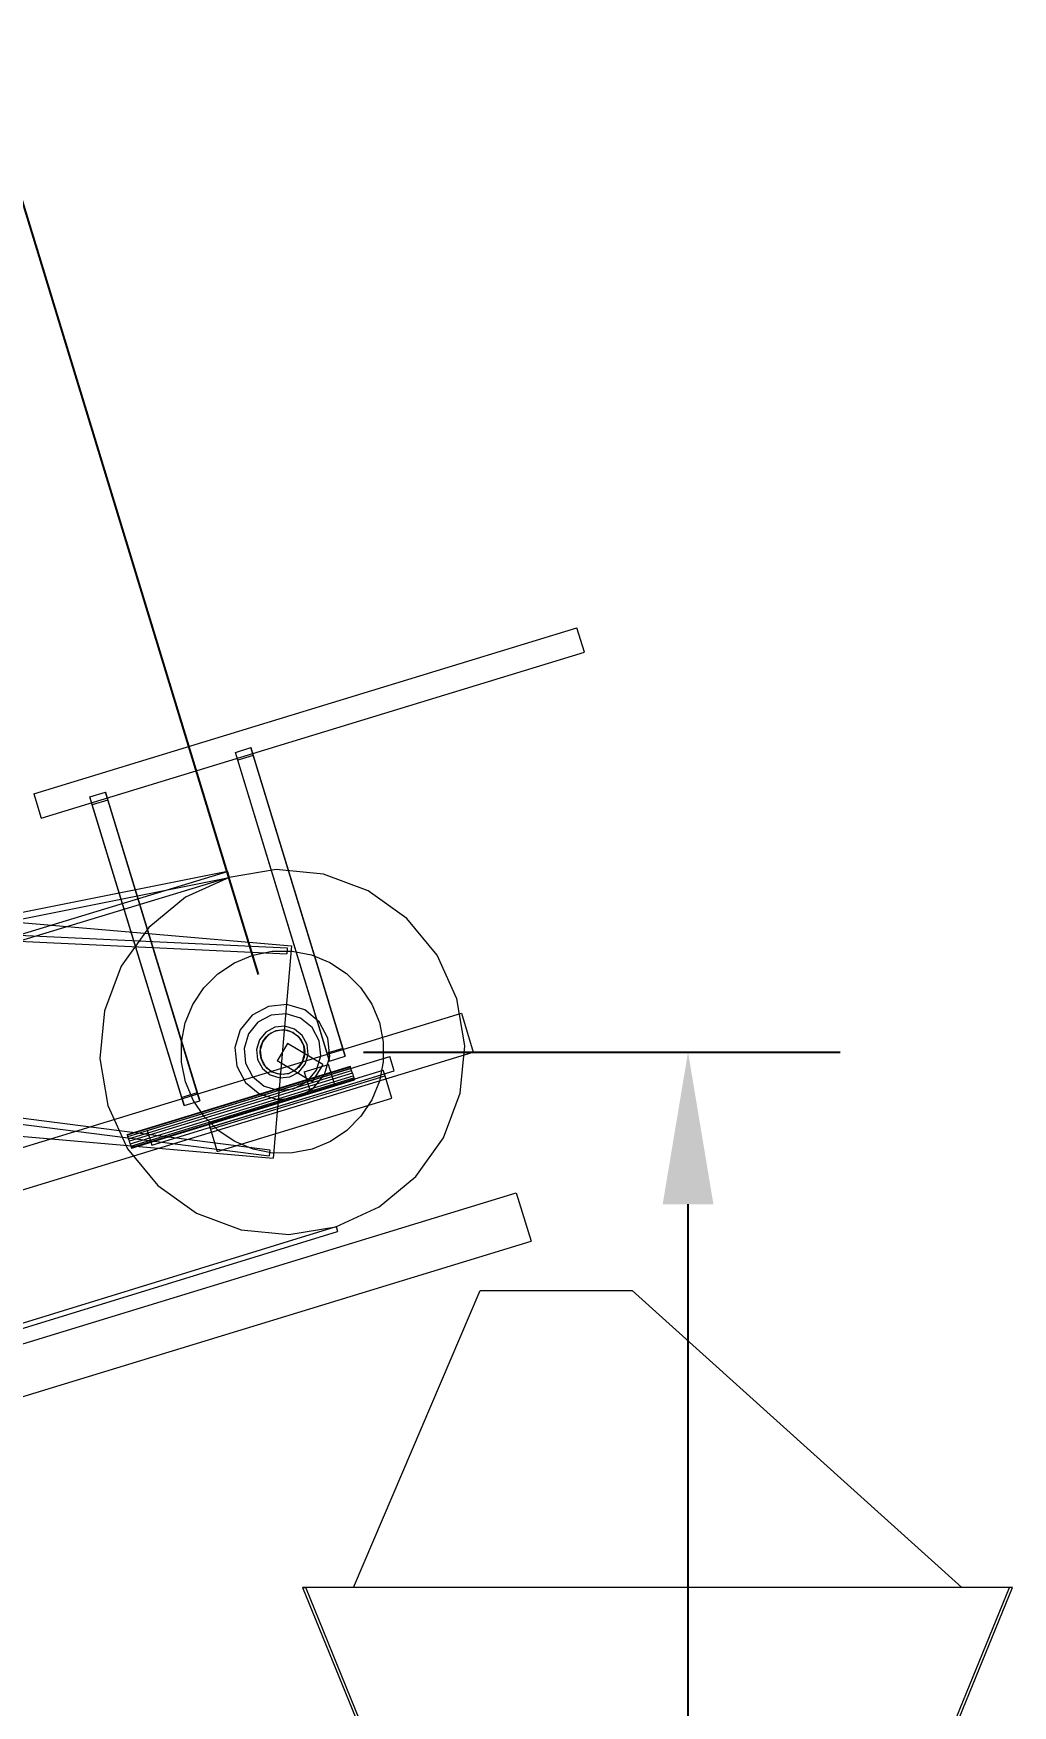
# Model space of a CAD drawing. Header units: millimetres. Extents: x -1970 to 59977, y -50268 to 6837.
# Drawn here: x 25113 to 26078, y 2551 to 4199 of the extents above; entities that cross this region are included whole.
import ezdxf

# ---------------------------------------------------------------- set-up
doc = ezdxf.new("R2010")
doc.units = ezdxf.units.MM
for name, color, linetype, lineweight in [('COTAS_P', 1, 'Continuous', 0), ('lateral_briquetadora', 7, 'Continuous', 0), ('lateral_C02', 7, 'Continuous', 0), ('lateral_C02-briq', 7, 'Continuous', 0)]:
    doc.layers.add(name, color=color, linetype=linetype, lineweight=lineweight)
doc.dimstyles.new('R19_100', dxfattribs={"dimtxt": 250, "dimasz": 150, "dimexe": 150, "dimexo": 80, "dimgap": 100, "dimtad": 1, "dimtih": 1, "dimtoh": 1, "dimdsep": 46, "dimcen": 0.09, "dimadec": 0, "dimazin": 0, "dimtfac": 1, "dimtdec": 4, "dimtofl": 0, "dimtmove": 0, "dimatfit": 3, "dimfxl": 1, "dimtolj": 1, "dimtzin": 0, "dimarcsym": 0})

# ---------------------------------------------------------------- blocks, each defined once
blk = doc.blocks.new('*D3')
at = {"layer": 'COTAS_P', "color": 0, "lineweight": -2, "transparency": 16777216}
for p, q in [((25334.8, 3271.6), (25051.3, 4199.2)), ((16158.2, 1324.5), (24951.7, 4011.9)), ((16254.4, 496.5), (15970.9, 1424.2))]:
    blk.add_line(p, q, dxfattribs=at)
at = {"layer": 'COTAS_P', "color": 0, "transparency": 16777216}
for points in [[(24944.4, 4035.8), (24959, 3988), (25095.1, 4055.8)], [(16150.9, 1348.5), (16165.5, 1300.6), (16014.7, 1280.7)]]:
    blk.add_solid(points, dxfattribs=at)
at = {"layer": 'Defpoints', "color": 0, "transparency": 16777216}
for p in [(25095.1, 4055.8), (25358.2, 3195.1), (16277.8, 420)]:
    blk.add_point(p, dxfattribs=at)
blk = doc.blocks.new('*D5')
at = {"layer": 'COTAS_P', "color": 0, "lineweight": -2, "transparency": 16777216}
for p, q in [((25438.2, 3195.1), (25908.2, 3195.1)), ((25758.2, 150), (25758.2, 3045.1)), ((25438.2, 0), (25908.2, 0))]:
    blk.add_line(p, q, dxfattribs=at)
at = {"layer": 'COTAS_P', "color": 0, "transparency": 16777216}
for points in [[(25733.2, 3045.1), (25783.2, 3045.1), (25758.2, 3195.1)], [(25733.2, 150), (25783.2, 150), (25758.2, 0)]]:
    blk.add_solid(points, dxfattribs=at)
at = {"layer": 'Defpoints', "color": 0, "transparency": 16777216}
for p in [(25358.2, 3195.1), (25758.2, 3195.1), (25358.2, 0)]:
    blk.add_point(p, dxfattribs=at)

msp = doc.modelspace()

# ---------------------------------------------------------------- linework, layer by layer
at = {"layer": 'lateral_briquetadora'}
for p, q in [((26078.187, 2667.25), (25378.187, 2667.25)), ((25378.187, 2667.25), (25528.187, 2300)), ((25378.187, 2667.25), (25381.187, 2667.25)), ((25531.187, 2300), (25381.187, 2667.25)), ((25925.187, 2300), (26075.187, 2667.25)), ((25928.187, 2300), (26078.187, 2667.25)), ((26078.187, 2667.25), (26075.187, 2667.25))]:
    msp.add_line(p, q, dxfattribs=at)
at = {"layer": 'lateral_C02'}
for p, q in [((25113.109, 3449.544), (25648.658, 3613.213)), ((25655.964, 3589.305), (25648.658, 3613.213)), ((25120.416, 3425.636), (25655.964, 3589.305)), ((25311.808, 3490.523), (25327.11, 3495.199)), ((25327.11, 3495.199), (25329.516, 3487.326)), ((25417.712, 3198.734), (25327.11, 3495.199)), ((25314.214, 3482.65), (25311.808, 3490.523)), ((25402.411, 3194.058), (25311.808, 3490.523)), ((25329.516, 3487.326), (25314.214, 3482.65)), ((25404.816, 3186.186), (25314.214, 3482.65)), ((25329.516, 3487.326), (25420.118, 3190.862)), ((25113.109, 3449.544), (25120.416, 3425.636)), ((25168.358, 3446.683), (25183.659, 3451.359)), ((25170.764, 3438.81), (25168.358, 3446.683)), ((25258.96, 3150.218), (25168.358, 3446.683)), ((25183.659, 3451.359), (25186.065, 3443.487)), ((25274.261, 3154.894), (25183.659, 3451.359)), ((25186.065, 3443.487), (25170.764, 3438.81)), ((25261.366, 3142.346), (25170.764, 3438.81)), ((25186.065, 3443.487), (25276.667, 3147.022)), ((24368.284, 3386.486), (25367.278, 3299.666)), ((25304.129, 3373.032), (24609.262, 3233.904)), ((24611.005, 3228.163), (25305.873, 3367.291)), ((24629.266, 3168.046), (25304.129, 3373.032)), ((25305.873, 3367.291), (24631.009, 3162.305)), ((25305.579, 3367.201), (25262.818, 3347.72)), ((25304.129, 3373.032), (25305.873, 3367.291)), ((25351.925, 3374.952), (25305.579, 3367.201)), ((25398.697, 3370.443), (25351.925, 3374.952)), ((25442.709, 3353.982), (25398.697, 3370.443)), ((25262.818, 3347.72), (25226.557, 3317.835)), ((25480.961, 3326.691), (25442.709, 3353.982)), ((24361.859, 3338.818), (25362.723, 3291.955)), ((24362.14, 3344.811), (25363.004, 3297.948)), ((25226.557, 3317.835), (25199.265, 3279.583)), ((25510.846, 3290.429), (25480.961, 3326.691)), ((25367.278, 3299.666), (25349.096, 3090.455)), ((25363.004, 3297.948), (25362.723, 3291.955)), ((25294.587, 3272.23), (25310.864, 3283.155)), ((25310.864, 3283.155), (25328.96, 3290.694)), ((25328.96, 3290.694), (25348.179, 3294.559)), ((25348.179, 3294.559), (25367.782, 3294.599)), ((25367.782, 3294.599), (25387.017, 3290.815)), ((25387.017, 3290.815), (25405.144, 3283.35)), ((25405.144, 3283.35), (25421.466, 3272.493)), ((25530.327, 3247.669), (25510.846, 3290.429)), ((25199.265, 3279.583), (25182.804, 3235.571)), ((25280.754, 3258.34), (25294.587, 3272.23)), ((25421.466, 3272.493), (25435.356, 3258.66)), ((25269.897, 3242.018), (25280.754, 3258.34)), ((25435.356, 3258.66), (25446.281, 3242.383)), ((25538.078, 3201.323), (25530.327, 3247.669)), ((25023.071, 3076.961), (25534.711, 3233.323)), ((25182.804, 3235.571), (25178.296, 3188.799)), ((25262.433, 3223.891), (25269.897, 3242.018)), ((25328.295, 3231.33), (25316.69, 3217.131)), ((25344.45, 3240.009), (25328.295, 3231.33)), ((25347.08, 3231.402), (25334.019, 3224.385)), ((25362.697, 3241.844), (25344.45, 3240.009)), ((25361.833, 3232.885), (25347.08, 3231.402)), ((25376.03, 3228.611), (25361.833, 3232.885)), ((25380.256, 3236.557), (25362.697, 3241.844)), ((25394.456, 3224.952), (25380.256, 3236.557)), ((25446.281, 3242.383), (25453.82, 3224.287)), ((25534.711, 3233.323), (25546.402, 3195.07)), ((24351.24, 3219.384), (25345.183, 3092.885)), ((24351.997, 3225.336), (25345.94, 3098.837)), ((25258.648, 3204.656), (25262.433, 3223.891)), ((25316.69, 3217.131), (25311.403, 3199.571)), ((25334.019, 3224.385), (25324.637, 3212.904)), ((25341.969, 3214.739), (25335.673, 3207.035)), ((25350.734, 3219.447), (25341.969, 3214.739)), ((25351.757, 3216.1), (25344.195, 3212.038)), ((25346.53, 3213.719), (25351.757, 3216.1)), ((25360.633, 3220.443), (25350.734, 3219.447)), ((25351.757, 3216.1), (25357.421, 3217.047)), ((25360.298, 3216.959), (25351.757, 3216.1)), ((25357.421, 3217.047), (25363.138, 3216.496)), ((25368.517, 3214.484), (25360.298, 3216.959)), ((25370.161, 3217.575), (25360.633, 3220.443)), ((25363.138, 3216.496), (25368.517, 3214.484)), ((25375.164, 3209.053), (25368.517, 3214.484)), ((25368.517, 3214.484), (25373.192, 3211.149)), ((25377.865, 3211.279), (25370.161, 3217.575)), ((25387.511, 3219.228), (25376.03, 3228.611)), ((25394.527, 3206.167), (25387.511, 3219.228)), ((25403.134, 3208.797), (25394.456, 3224.952)), ((25453.82, 3224.287), (25457.685, 3205.068)), ((25258.689, 3185.053), (25258.648, 3204.656)), ((25311.403, 3199.571), (25313.239, 3181.324)), ((25324.637, 3212.904), (25320.362, 3198.707)), ((25320.362, 3198.707), (25321.846, 3183.955)), ((25335.673, 3207.035), (25332.804, 3197.508)), ((25336.2, 3194.295), (25336.751, 3200.012)), ((25338.763, 3205.391), (25336.288, 3197.172)), ((25336.751, 3200.012), (25338.763, 3205.391)), ((25344.195, 3212.038), (25338.763, 3205.391)), ((25338.763, 3205.391), (25342.098, 3210.066)), ((25342.098, 3210.066), (25346.53, 3213.719)), ((25363.34, 3203.631), (25353.033, 3186.491)), ((25397.929, 3182.832), (25363.34, 3203.631)), ((25373.192, 3211.149), (25376.845, 3206.717)), ((25379.226, 3201.491), (25375.164, 3209.053)), ((25376.845, 3206.717), (25379.226, 3201.491)), ((25382.573, 3202.514), (25377.865, 3211.279)), ((25380.085, 3192.95), (25379.226, 3201.491)), ((25379.226, 3201.491), (25380.173, 3195.826)), ((25383.569, 3192.614), (25382.573, 3202.514)), ((25396.011, 3191.414), (25394.527, 3206.167)), ((25417.712, 3198.734), (25402.411, 3194.058)), ((25404.97, 3190.551), (25403.134, 3208.797)), ((25420.118, 3190.862), (25417.712, 3198.734)), ((25457.685, 3205.068), (25457.725, 3185.465)), ((25533.569, 3154.55), (25538.078, 3201.323)), ((25034.761, 3038.708), (25546.402, 3195.07)), ((25178.296, 3188.799), (25186.046, 3142.453)), ((25224.965, 3117.749), (25464.05, 3190.815)), ((25262.553, 3165.834), (25258.689, 3185.053)), ((25321.846, 3183.955), (25328.862, 3170.893)), ((25332.804, 3197.508), (25333.8, 3187.608)), ((25333.8, 3187.608), (25338.508, 3178.843)), ((25337.147, 3188.631), (25336.2, 3194.295)), ((25336.288, 3197.172), (25337.147, 3188.631)), ((25337.147, 3188.631), (25341.209, 3181.069)), ((25339.528, 3183.405), (25337.147, 3188.631)), ((25343.181, 3178.973), (25339.528, 3183.405)), ((25387.622, 3165.692), (25353.033, 3186.491)), ((25372.178, 3178.083), (25377.61, 3184.73)), ((25377.61, 3184.73), (25374.275, 3180.055)), ((25374.404, 3175.383), (25380.7, 3183.087)), ((25377.61, 3184.73), (25380.085, 3192.95)), ((25379.622, 3190.109), (25377.61, 3184.73)), ((25380.173, 3195.826), (25379.622, 3190.109)), ((25379.838, 3175.536), (25403.747, 3182.843)), ((25380.7, 3183.087), (25383.569, 3192.614)), ((25397.929, 3182.832), (25387.622, 3165.692)), ((25391.737, 3177.217), (25396.011, 3191.414)), ((25399.683, 3172.991), (25404.97, 3190.551)), ((25402.411, 3194.058), (25404.816, 3186.186)), ((25409.592, 3163.716), (25403.747, 3182.843)), ((25404.816, 3186.186), (25420.118, 3190.862)), ((25457.725, 3185.465), (25453.941, 3166.23)), ((25468.434, 3176.47), (25464.05, 3190.815)), ((24350.102, 3177.275), (25349.096, 3090.455)), ((25205.254, 3113.816), (25425.212, 3181.038)), ((25205.41, 3113.307), (25425.367, 3180.528)), ((25205.853, 3111.856), (25425.811, 3179.077)), ((25206.517, 3109.684), (25426.475, 3176.905)), ((25427.257, 3174.343), (25207.3, 3107.122)), ((25208.083, 3104.56), (25428.04, 3171.781)), ((25208.747, 3102.388), (25428.704, 3169.61)), ((25209.19, 3100.937), (25429.148, 3168.158)), ((25209.346, 3100.428), (25429.303, 3167.649)), ((25229.349, 3103.404), (25468.434, 3176.47)), ((25270.092, 3147.739), (25262.553, 3165.834)), ((25285.56, 3124.765), (25457.701, 3177.373)), ((25286.729, 3120.94), (25458.87, 3173.548)), ((25287.314, 3119.027), (25459.455, 3171.635)), ((25313.239, 3181.324), (25321.917, 3165.169)), ((25321.917, 3165.169), (25336.117, 3153.565)), ((25328.862, 3170.893), (25340.343, 3161.511)), ((25338.508, 3178.843), (25346.213, 3172.547)), ((25341.209, 3181.069), (25347.856, 3175.637)), ((25347.856, 3175.637), (25343.181, 3178.973)), ((25346.213, 3172.547), (25355.74, 3169.678)), ((25347.856, 3175.637), (25356.076, 3173.162)), ((25353.235, 3173.625), (25347.856, 3175.637)), ((25358.952, 3173.074), (25353.235, 3173.625)), ((25355.74, 3169.678), (25365.639, 3170.674)), ((25356.076, 3173.162), (25364.616, 3174.021)), ((25364.616, 3174.021), (25358.952, 3173.074)), ((25364.616, 3174.021), (25372.178, 3178.083)), ((25369.843, 3176.402), (25364.616, 3174.021)), ((25365.639, 3170.674), (25374.404, 3175.383)), ((25369.293, 3158.72), (25382.354, 3165.736)), ((25374.275, 3180.055), (25369.843, 3176.402)), ((25379.838, 3175.536), (25385.684, 3156.41)), ((25382.354, 3165.736), (25391.737, 3177.217)), ((25388.078, 3158.791), (25399.683, 3172.991)), ((25425.367, 3180.528), (25425.212, 3181.038)), ((25425.811, 3179.077), (25425.367, 3180.528)), ((25426.475, 3176.905), (25425.811, 3179.077)), ((25427.257, 3174.343), (25426.475, 3176.905)), ((25427.257, 3174.343), (25428.04, 3171.781)), ((25428.04, 3171.781), (25428.704, 3169.61)), ((25428.704, 3169.61), (25429.148, 3168.158)), ((25429.148, 3168.158), (25429.303, 3167.649)), ((25453.941, 3166.23), (25446.476, 3148.104)), ((25459.455, 3171.635), (25457.701, 3177.373)), ((25466.177, 3149.639), (25458.87, 3173.548)), ((25274.261, 3154.894), (25258.96, 3150.218)), ((25258.96, 3150.218), (25261.366, 3142.346)), ((25276.667, 3147.022), (25274.261, 3154.894)), ((25294.036, 3097.032), (25466.177, 3149.639)), ((25336.117, 3153.565), (25353.677, 3148.278)), ((25340.343, 3161.511), (25354.54, 3157.236)), ((25353.677, 3148.278), (25371.923, 3150.113)), ((25354.54, 3157.236), (25369.293, 3158.72)), ((25371.923, 3150.113), (25388.078, 3158.791)), ((25385.684, 3156.41), (25409.592, 3163.716)), ((25517.108, 3110.538), (25533.569, 3154.55)), ((25186.046, 3142.453), (25205.527, 3099.692)), ((25261.366, 3142.346), (25276.667, 3147.022)), ((25281.017, 3131.461), (25270.092, 3147.739)), ((25446.476, 3148.104), (25435.619, 3131.782)), ((25224.965, 3117.749), (25229.349, 3103.404)), ((25294.907, 3117.628), (25281.017, 3131.461)), ((25285.56, 3124.765), (25287.314, 3119.027)), ((25286.729, 3120.94), (25294.036, 3097.032)), ((25311.23, 3106.771), (25294.907, 3117.628)), ((25421.786, 3117.891), (25405.509, 3106.966)), ((25435.619, 3131.782), (25421.786, 3117.891)), ((25205.41, 3113.307), (25205.254, 3113.816)), ((25205.853, 3111.856), (25205.41, 3113.307)), ((25205.527, 3099.692), (25235.412, 3063.431)), ((25206.517, 3109.684), (25205.853, 3111.856)), ((25207.3, 3107.122), (25206.517, 3109.684)), ((25208.083, 3104.56), (25207.3, 3107.122)), ((25208.083, 3104.56), (25208.747, 3102.388)), ((25208.747, 3102.388), (25209.19, 3100.937)), ((25209.19, 3100.937), (25209.346, 3100.428)), ((25329.356, 3099.307), (25311.23, 3106.771)), ((25348.591, 3095.522), (25329.356, 3099.307)), ((25387.413, 3099.427), (25368.194, 3095.563)), ((25405.509, 3106.966), (25387.413, 3099.427)), ((25489.817, 3072.286), (25517.108, 3110.538)), ((25345.94, 3098.837), (25345.183, 3092.885)), ((25368.194, 3095.563), (25348.591, 3095.522)), ((25453.555, 3042.401), (25489.817, 3072.286)), ((25077.14, 2900.039), (25588.78, 3056.401)), ((25235.412, 3063.431), (25273.664, 3036.14)), ((25588.78, 3056.401), (25603.394, 3008.584)), ((25273.664, 3036.14), (25317.676, 3019.679)), ((25410.794, 3022.92), (25453.555, 3042.401)), ((16335.427, 232.465), (25411.088, 3023.01)), ((16336.897, 227.686), (25412.557, 3018.231)), ((25317.676, 3019.679), (25364.449, 3015.17)), ((25364.449, 3015.17), (25410.794, 3022.92)), ((25411.088, 3023.01), (25412.557, 3018.231)), ((25091.753, 2852.222), (25603.394, 3008.584))]:
    msp.add_line(p, q, dxfattribs=at)
at = {"layer": 'lateral_C02-briq'}
for p, q in [((25428.187, 2667.25), (25553.187, 2960.061)), ((25553.187, 2960.061), (25703.187, 2960.061)), ((25703.187, 2960.061), (26028.187, 2667.25)), ((26028.187, 2667.25), (25428.187, 2667.25))]:
    msp.add_line(p, q, dxfattribs=at)

# ---------------------------------------------------------------- dimensions: what is measured, and where the dimension line sits
at = {"layer": 'COTAS_P'}
for p1, distance, picture, middle in [((16277.765, 420), 900, '*D3', (20554.937, 2668.234)), ((25358.187, 0), -400, '*D5', (25758.187, 1597.53))]:
    dim = msp.add_aligned_dim(p1=p1, p2=(25358.187, 3195.061), distance=distance, text='<> P', dimstyle='R19_100', dxfattribs=at)
    dim.commit()
    dim.dimension.update_dxf_attribs({"geometry": picture, "text_midpoint": middle})

doc.saveas('drawing.dxf')
